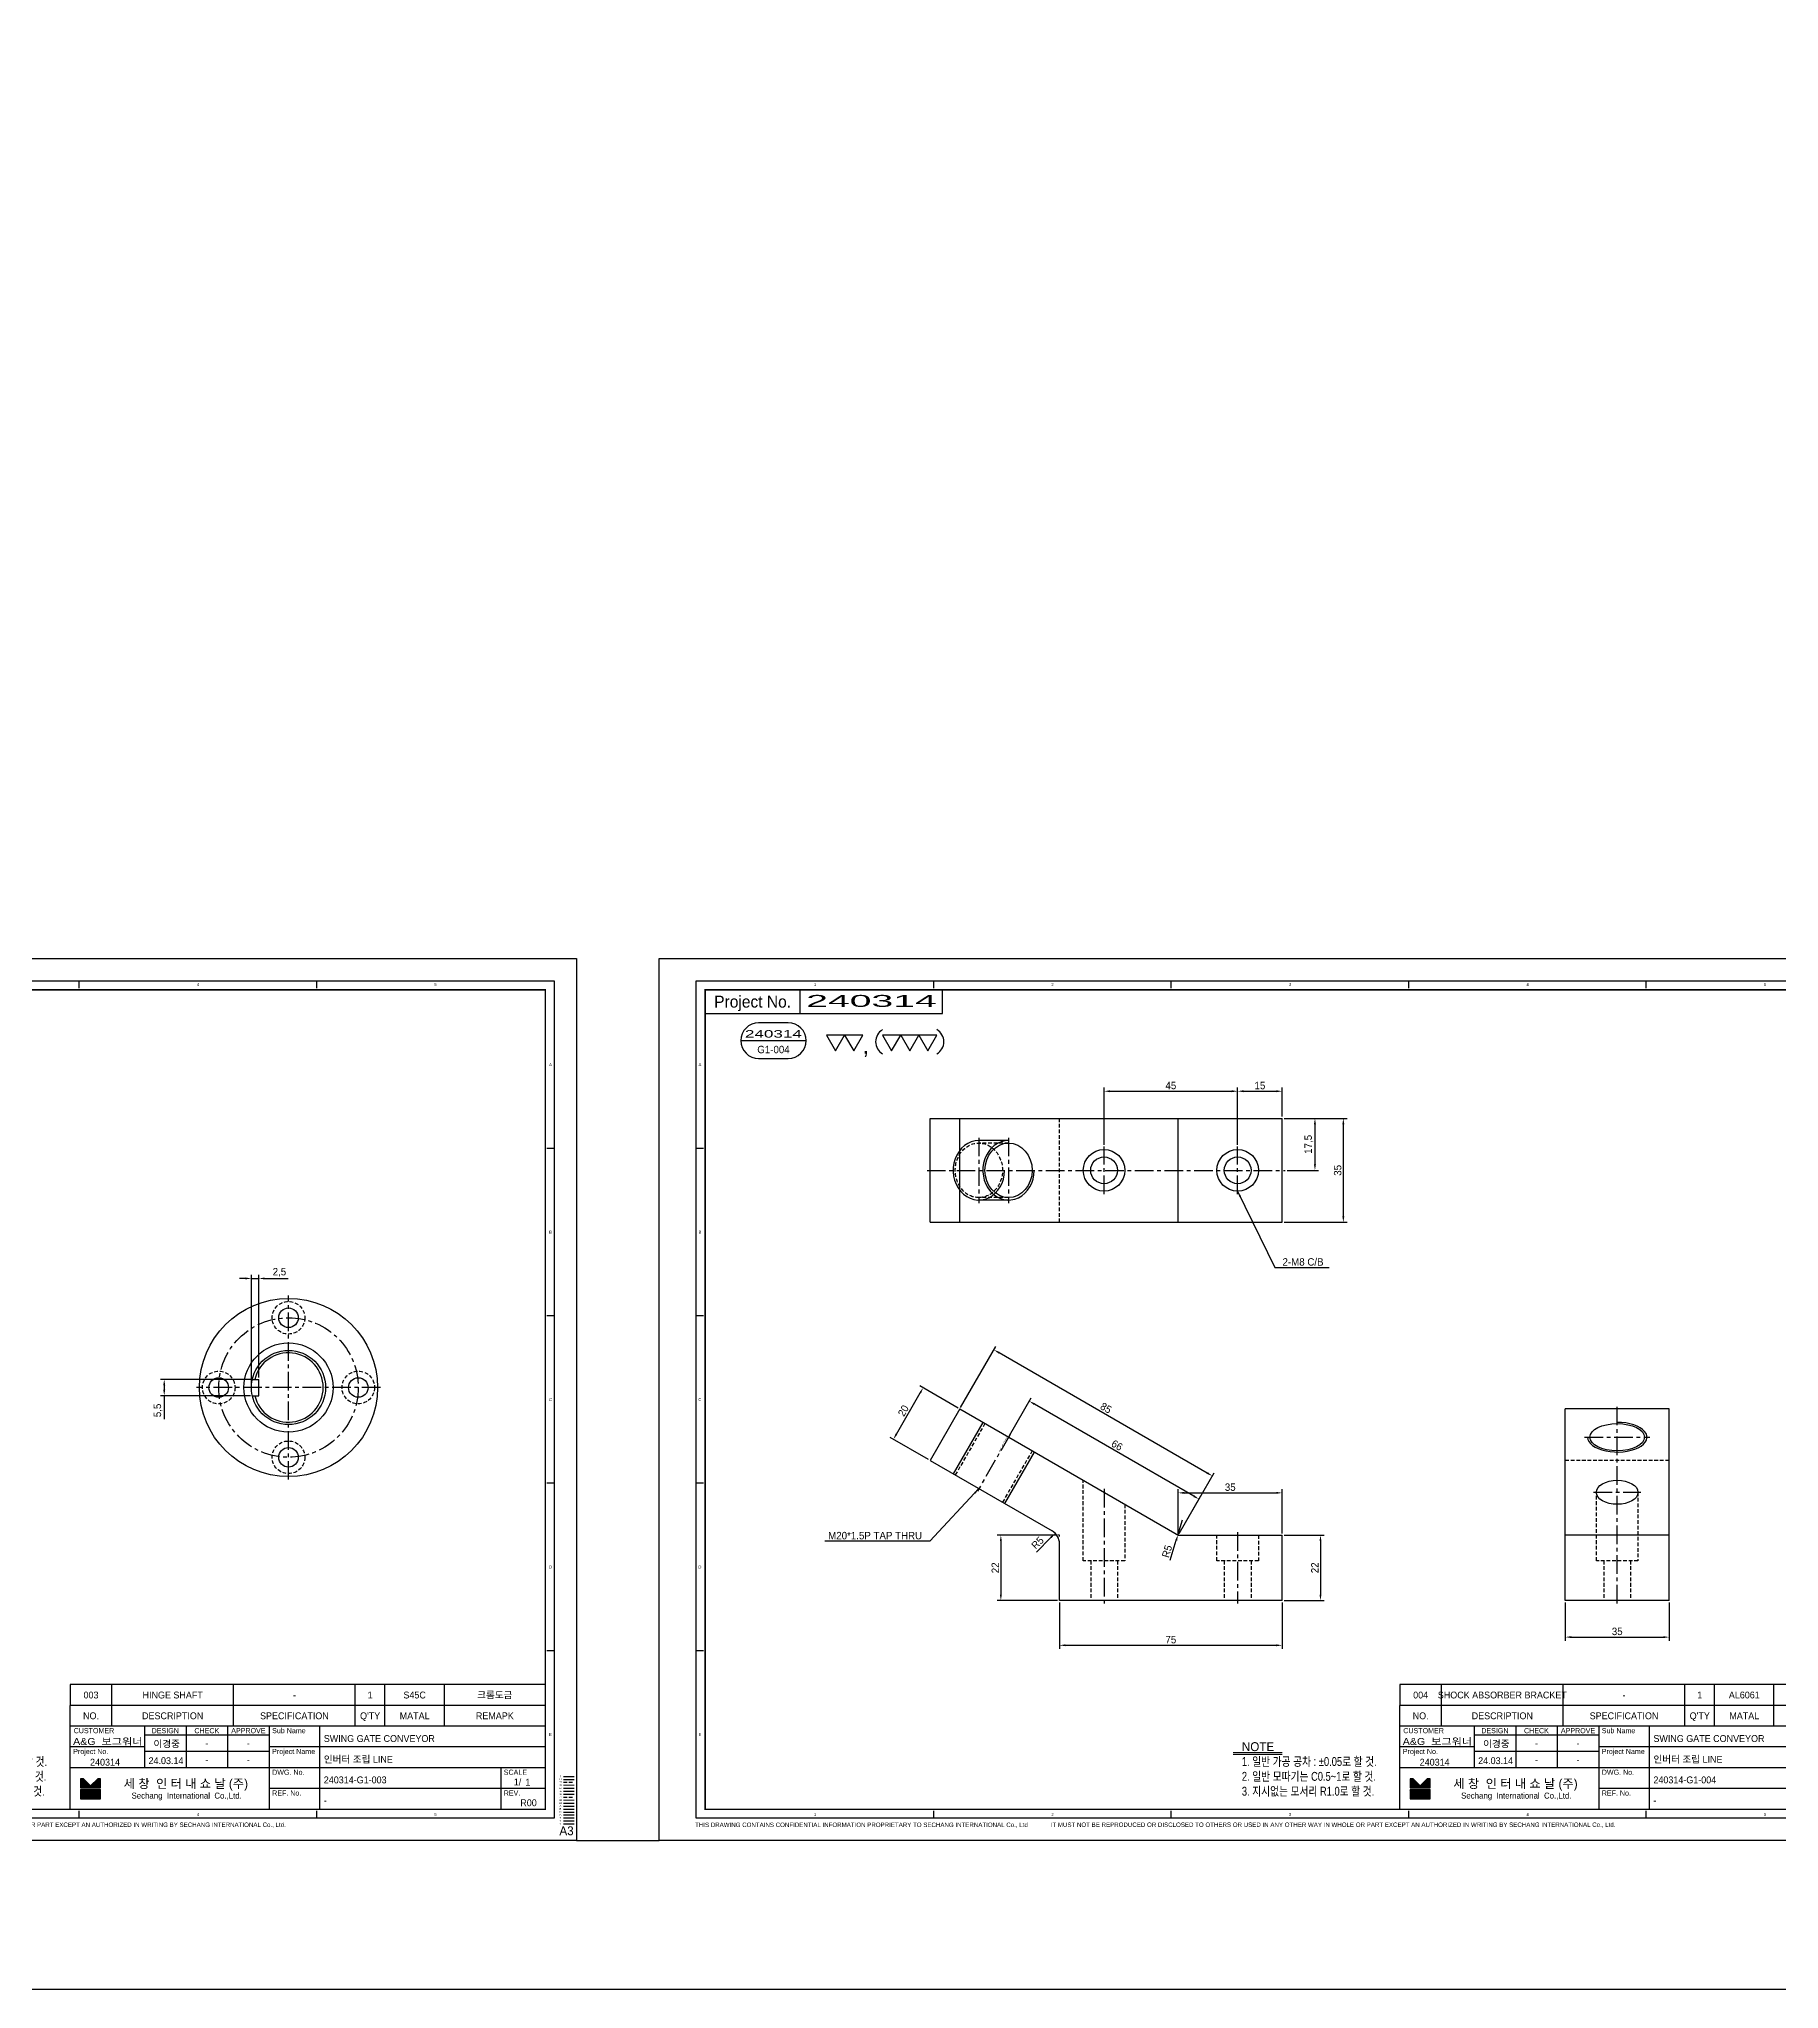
# Model space of a CAD drawing. Header units: inches. Extents: x 0 to 77285, y -118 to 40065.
# Drawn here: x 72511 to 73097, y 14172 to 14829 of the extents above; entities that cross this region are included whole.
import ezdxf
from ezdxf.enums import TextEntityAlignment as Align

# ---------------------------------------------------------------- set-up
doc = ezdxf.new("R2010")
doc.units = ezdxf.units.IN
doc.header["$LTSCALE"] = 5
doc.header["$MEASUREMENT"] = 0
for name, pattern in [('CENTER', [2, 1.25, -0.25, 0.25, -0.25]), ('HIDDEN', [0.375, 0.25, -0.125]), ('PHANTOM', [2.5, 1.25, -0.25, 0.25, -0.25, 0.25, -0.25])]:
    doc.linetypes.add(name, pattern=pattern)
for name, color, linetype in [('11', 1, 'CENTER'), ('22', 2, 'HIDDEN'), ('44', 4, 'Continuous'), ('55', 5, 'Continuous'), ('66', 6, 'PHANTOM'), ('77', 40, 'HIDDEN'), ('99', 181, 'Continuous'), ('A', 8, 'Continuous'), ('B', 123, 'Continuous'), ('BOM-T', 4, 'Continuous'), ('D', 3, 'Continuous'), ('G', 231, 'Continuous'), ('T', 3, 'Continuous'), ('VV', 1, 'Continuous'), ('Y', 60, 'Continuous')]:
    doc.layers.add(name, color=color, linetype=linetype)
doc.layers.add('33', color=3, linetype='PHANTOM', lineweight=9)
doc.layers.add('88', color=35, linetype='Continuous', lineweight=5)
doc.styles.add('SCI', font='')
doc.styles.get("Standard").update_dxf_attribs({"font": 'arial.ttf'})
doc.styles.get('SCI').set_extended_font_data('Gulim')
doc.dimstyles.new('SCH', dxfattribs={"dimtxt": 2.5, "dimasz": 2, "dimexe": 1.25, "dimexo": 0.625, "dimtad": 1, "dimdec": 8, "dimtxsty": 'SCI', "dimcen": 2.5, "dimclrd": 4, "dimclre": 4, "dimclrt": 7, "dimadec": 8, "dimazin": 2, "dimtfac": 1, "dimtdec": 8, "dimtmove": 0, "dimatfit": 3, "dimfxl": 1, "dimarcsym": 0})

# ---------------------------------------------------------------- blocks, each defined once
blk = doc.blocks.new('A$Cf56a9b8c')
for p, q in [((-15, 17.5), (-15, -17.5)), ((103.61, 17.5), (-15, 17.5)), ((20, 17.5), (20, -17.5)), ((93.61, 17.5), (93.61, -17.5)), ((103.61, 17.5), (103.61, -17.5)), ((103.61, -17.5), (-15, -17.5))]:
    blk.add_line(p, q)
for centre, radius in [((0, 0), 7), ((45, 0), 7), ((0, 0), 4.5), ((45, 0), 4.5)]:
    blk.add_circle(centre, radius)
blk.add_ellipse((77.16, 0), major_axis=(0, 9.19), ratio=0.866025)
at = {"layer": '11'}
for p, q in [((0, 8), (0, -8)), ((45, 8), (45, -8)), ((77.16, -11), (77.16, 11)), ((87.16, -11), (87.16, 11)), ((104.61, 0), (-16, 0))]:
    blk.add_line(p, q, dxfattribs=at)
at = {"layer": '22'}
for p, q in [((60, 17.5), (60, -17.5)), ((77.16, 9.19), (87.16, 9.19)), ((77.16, -9.19), (87.16, -9.19))]:
    blk.add_line(p, q, dxfattribs=at)
blk.add_ellipse((87.16, 0), major_axis=(0, 9.19), ratio=0.866025, dxfattribs=at)
at = {"layer": 'T'}
for p, q in [((77.16, 10), (87.16, 10)), ((77.16, -10), (87.16, -10))]:
    blk.add_line(p, q, dxfattribs=at)
for centre in [(77.16, 0), (87.16, 0)]:
    blk.add_ellipse(centre, major_axis=(0, -10), ratio=0.866025, start_param=0, end_param=4.712389, dxfattribs=at)
blk = doc.blocks.new('A$C85d57972')
for p, q in [((-64.5, 17.5), (-64.5, -17.5)), ((0, 17.5), (-64.5, 17.5)), ((-22, 17.5), (-22, -17.5)), ((0, 17.5), (0, -17.5)), ((0, -17.5), (-64.5, -17.5))]:
    blk.add_line(p, q)
for centre, major_axis, ratio in [((-54.99, 0), (0, -9.2), 0.498046), ((-36.43, 0), (0, 7), 0.57735)]:
    blk.add_ellipse(centre, major_axis=major_axis, ratio=ratio)
at = {"layer": '11'}
for p, q in [((-55, -11), (-55, 11)), ((-36.43, -8), (-36.43, 8)), ((1, 0), (-65.5, 0))]:
    blk.add_line(p, q, dxfattribs=at)
at = {"layer": '22'}
for p, q in [((-36.43, 7), (-13.4, 7)), ((-13.4, 7), (-13.4, -7)), ((-13.4, 4.5), (0, 4.5)), ((-13.4, -4.5), (0, -4.5)), ((-13.4, -7), (-36.43, -7))]:
    blk.add_line(p, q, dxfattribs=at)
at = {"layer": '77'}
blk.add_line((-47.18, 17.5), (-47.18, -17.5), dxfattribs=at)
at = {"layer": 'T'}
blk.add_ellipse((-55, 0), major_axis=(0, -10), ratio=0.5, start_param=0, end_param=4.712389, dxfattribs=at)
blk = doc.blocks.new('A$C63e90a47')
for p, q in [((0, -2), (-22, -2)), ((-22, -35.66), (-22, -2)), ((0, -2), (0, -77)), ((-64.5, -110.61), (-22.67, -38.16)), ((0, -77), (-19.11, -77)), ((-47.18, -120.61), (-23.44, -79.5)), ((-64.5, -110.61), (-47.18, -120.61))]:
    blk.add_line(p, q)
for centre, start, end in [((-27, -35.66), 330, 0), ((-19.11, -82), 90, 150)]:
    blk.add_arc(centre, 5, start, end)
at = {"layer": '11'}
for p, q in [((-23, -17), (1, -17)), ((-22.25, -37.43), (-22, -37)), ((-22, -37), (-22, -36.5)), ((-37.59, -62), (1, -62)), ((-22.25, -77.43), (-22, -77)), ((-21.5, -77), (-22, -77)), ((-55.87, -93.66), (-36.81, -104.66))]:
    blk.add_line(p, q, dxfattribs=at)
at = {"layer": '22'}
for p, q in [((-22, -10), (-13.4, -10)), ((-13.4, -10), (-13.4, -24)), ((-13.4, -12.5), (0, -12.5)), ((-13.4, -24), (-22, -24)), ((-13.4, -21.5), (0, -21.5)), ((-32.39, -55), (-13.4, -55)), ((-13.4, -55), (-13.4, -69)), ((-13.4, -57.5), (0, -57.5)), ((-13.4, -69), (-40.48, -69)), ((-13.4, -66.5), (0, -66.5)), ((-50.41, -86.2), (-33.09, -96.2)), ((-59.59, -102.11), (-42.27, -112.11))]:
    blk.add_line(p, q, dxfattribs=at)
at = {"layer": 'T'}
for p, q in [((-50, -85.5), (-32.68, -95.5)), ((-60, -102.82), (-42.68, -112.82))]:
    blk.add_line(p, q, dxfattribs=at)
at = {"layer": 'BOM-T', "color": 4}
blk.add_text('M20X1.5P TAP', height=0.6, rotation=330, dxfattribs=at).set_placement((-55.15, -94.42), align=Align.MIDDLE_LEFT)
blk = doc.blocks.new('A$Cb3988771')
for p, q in [((-2.75, 12.19), (-2.75, 10)), ((-2.75, 10), (2.75, 10)), ((2.75, 12.19), (2.75, 10))]:
    blk.add_line(p, q)
for centre, radius in [((0, 0), 30), ((0, 23.5), 3.3), ((0, 0), 15), ((0, 0), 12.5), ((-23.5, 0), 3.3), ((23.5, 0), 3.3), ((0, -23.5), 3.3)]:
    blk.add_circle(centre, radius)
at = {"layer": '11'}
for p, q in [((0, -31), (0, 31)), ((-31, 0), (31, 0))]:
    blk.add_line(p, q, dxfattribs=at)
blk.add_circle((0, 0), 23.5, dxfattribs=at)
at = {"layer": '22'}
for centre in [(0, 23.5), (-23.5, 0), (23.5, 0), (0, -23.5)]:
    blk.add_circle(centre, 5.5, dxfattribs=at)
at = {"layer": 'T'}
blk.add_arc((0, 0), 11.69, 103.60825, 76.39175, dxfattribs=at)
blk = doc.blocks.new('J2')
for p, q in [((0, 2.25), (-2.6, 2.25)), ((-2.6, 2.25), (-1.3, 0)), ((-1.3, 0), (0, 2.25)), ((2.6, 2.25), (0, 2.25)), ((0, 2.25), (1.3, 0)), ((1.3, 0), (2.6, 2.25))]:
    blk.add_line(p, q)
blk = doc.blocks.new('J3')
for p, q in [((-3.9, 2.25), (-2.6, 0)), ((-1.3, 2.25), (-3.9, 2.25)), ((-2.6, 0), (-1.3, 2.25)), ((-1.3, 2.25), (0, 0)), ((1.3, 2.25), (-1.3, 2.25)), ((0, 0), (1.3, 2.25)), ((1.3, 2.25), (2.6, 0)), ((3.9, 2.25), (1.3, 2.25)), ((2.6, 0), (3.9, 2.25))]:
    blk.add_line(p, q)
blk = doc.blocks.new('A$C645fd8c3')
at = {"linetype": 'Continuous'}
h = blk.add_hatch(dxfattribs=at)
h.set_pattern_fill('ANSI31', color=5, scale=0.563055, style=0)
h.set_pattern_definition([(45, (-482.600826, -378.99261), (-0.04976753, 0.04976753), [])])
h.paths.add_polyline_path([(259.73, -279.27), (259.73, -276.17), (258.74, -276.17), (256.35, -278.56), (253.96, -276.17), (252.97, -276.17), (252.97, -279.27)])
h.paths.add_polyline_path([(252.97, -279.83), (252.97, -282.93), (259.73, -282.93), (259.73, -279.83)])
at = {"color": 2}
for p, q in [((12.5, -289.5), (12.5, -7.5)), ((12.5, -7.5), (412.5, -7.5)), ((92.5, -10), (92.5, -7.5)), ((172.5, -10), (172.5, -7.5)), ((252.5, -10), (252.5, -7.5)), ((332.5, -10), (332.5, -7.5)), ((412.5, -7.5), (412.5, -289.5)), ((15, -63.9), (12.5, -63.9)), ((412.5, -63.9), (410, -63.9)), ((15, -120.3), (12.5, -120.3)), ((412.5, -120.3), (410, -120.3)), ((15, -176.7), (12.5, -176.7)), ((412.5, -176.7), (410, -176.7)), ((15, -233.1), (12.5, -233.1)), ((412.5, -233.1), (410, -233.1)), ((92.5, -289.5), (92.5, -287)), ((172.5, -289.5), (172.5, -287)), ((252.5, -289.5), (252.5, -287)), ((332.5, -289.5), (332.5, -287)), ((412.5, -289.5), (12.5, -289.5))]:
    blk.add_line(p, q, dxfattribs=at)
at = {"color": 40}
for p, q in [((47.5, -18.5), (47.5, -10.5)), ((95.5, -18.5), (95.5, -10.5))]:
    blk.add_line(p, q, dxfattribs=at)
at = {"color": 7, "linetype": 'Continuous'}
blk.add_line((27.52, -27.62), (49.52, -27.62), dxfattribs=at)
for p, q in [((409.5, -244.5), (249.5, -244.5)), ((249.5, -244.5), (249.5, -251.5)), ((249.5, -286.5), (249.5, -251.5)), ((409.5, -251.5), (249.5, -251.5)), ((409.5, -258.5), (249.5, -258.5)), ((316.5, -261.5), (274.5, -261.5)), ((316.5, -258.5), (316.5, -286.5)), ((316.5, -267), (274.5, -267)), ((415.59, -275.4), (419.2, -275.4))]:
    blk.add_line(p, q)
at = {"color": 3}
for p, q in [((263.5, -251.5), (263.5, -244.5)), ((304.5, -251.5), (304.5, -244.5)), ((345.5, -251.5), (345.5, -244.5)), ((355.5, -251.5), (355.5, -244.5)), ((375.5, -251.5), (375.5, -244.5)), ((263.5, -258.5), (263.5, -251.5)), ((304.5, -258.5), (304.5, -251.5)), ((345.5, -258.5), (345.5, -251.5)), ((355.5, -258.5), (355.5, -251.5)), ((375.5, -258.5), (375.5, -251.5)), ((274.5, -258.5), (274.5, -272.5)), ((288.5, -258.5), (288.5, -272.5)), ((302.5, -258.5), (302.5, -272.5)), ((333.5, -258.5), (333.5, -286.5)), ((274.5, -265.5), (249.5, -265.5)), ((409.58, -265.5), (316.5, -265.5)), ((409.5, -272.5), (249.5, -272.5)), ((409.58, -279.5), (316.5, -279.5))]:
    blk.add_line(p, q, dxfattribs=at)
at = {"color": 5, "linetype": 'Continuous'}
for p, q in [((252.97, -276.17), (252.97, -279.27)), ((253.96, -276.17), (252.97, -276.17)), ((259.73, -279.27), (252.97, -279.27)), ((252.97, -279.83), (252.97, -282.93)), ((259.73, -279.83), (252.97, -279.83)), ((253.96, -276.17), (256.35, -278.56)), ((258.74, -276.17), (256.35, -278.56)), ((259.73, -276.17), (258.74, -276.17)), ((259.73, -279.27), (259.73, -276.17)), ((259.73, -282.93), (259.73, -279.83)), ((252.97, -282.93), (259.73, -282.93))]:
    blk.add_line(p, q, dxfattribs=at)
at = {"color": 40, "const_width": 0.5}
blk.add_lwpolyline([(15.5, -286.5), (15.5, -10.5), (409.5, -10.5), (409.5, -286.5)], close=True, dxfattribs=at)
at = {"color": 40}
blk.add_lwpolyline([(15.5, -18.5), (95.5, -18.5)], dxfattribs=at)
blk.add_lwpolyline([(33.52, -21.62, 1), (33.52, -33.62), (43.52, -33.62, 1), (43.52, -21.62)], format="xyb", close=True)
at = {"const_width": 0.257}
blk.add_lwpolyline([(193.31, -268.04), (209.91, -268.04)], dxfattribs=at)
at = {"color": 3}
blk.add_lwpolyline([(193.31, -267.35), (209.91, -267.35)], dxfattribs=at)
for centre, start, end in [((77.61, -27.99), 120, 240), ((91.22, -27.99), 300, 60)]:
    blk.add_arc(centre, 4.69, start, end)
at = {"layer": '11'}
blk.add_line((415.59, -276.4), (419.2, -276.4), dxfattribs=at)
at = {"layer": '22'}
blk.add_line((415.59, -277.4), (419.2, -277.4), dxfattribs=at)
at = {"layer": '33'}
blk.add_line((415.59, -278.4), (419.2, -278.4), dxfattribs=at)
at = {"layer": '44'}
blk.add_line((415.59, -279.4), (419.2, -279.4), dxfattribs=at)
at = {"layer": '55'}
blk.add_line((415.59, -280.4), (419.2, -280.4), dxfattribs=at)
at = {"layer": '66'}
blk.add_line((415.59, -281.4), (419.2, -281.4), dxfattribs=at)
at = {"layer": '77'}
blk.add_line((415.59, -282.4), (419.2, -282.4), dxfattribs=at)
at = {"layer": '88'}
blk.add_line((415.59, -283.4), (419.2, -283.4), dxfattribs=at)
at = {"layer": '99'}
blk.add_line((415.59, -284.4), (419.2, -284.4), dxfattribs=at)
at = {"layer": 'A'}
blk.add_line((415.59, -285.4), (419.2, -285.4), dxfattribs=at)
at = {"layer": 'B'}
blk.add_line((415.59, -286.4), (419.2, -286.4), dxfattribs=at)
at = {"layer": 'D'}
blk.add_line((415.59, -287.4), (419.2, -287.4), dxfattribs=at)
at = {"layer": 'Defpoints', "color": 1}
blk.add_lwpolyline([(0, -297), (0, 0), (420, 0), (420, -297)], close=True, dxfattribs=at)
at = {"layer": 'G'}
blk.add_line((415.59, -288.4), (419.2, -288.4), dxfattribs=at)
at = {"layer": 'T'}
for p, q in [((394.5, -272.5), (394.5, -286.5)), ((415.59, -289.4), (419.2, -289.4))]:
    blk.add_line(p, q, dxfattribs=at)
at = {"layer": 'VV'}
blk.add_line((415.59, -291.4), (419.2, -291.4), dxfattribs=at)
at = {"layer": 'Y'}
blk.add_line((415.59, -290.4), (419.2, -290.4), dxfattribs=at)
at = {"xscale": 2.34375, "yscale": 2.34375, "zscale": 2.34375}
for name, p in [('J2', (62.5, -31.03)), ('J3', (84.42, -31.03))]:
    blk.add_blockref(name, p, dxfattribs=at)
at = {"style": 'SCI'}
for s, height, p in [('Project No.', 4, (31.5, -14.5)), (',', 5.86, (69.61, -29.14)), ('NO.', 2.308, (256.5, -255)), ('DESCRIPTION', 2.3077, (284, -255)), ('SPECIFICATION', 2.3077, (325, -255)), ("Q'TY", 2.308, (350.5, -255)), ('MATAL', 2.308, (365.5, -255)), ('REMAPK', 2.308, (392.5, -255)), ('DESIGN', 1.731, (281.5, -260)), ('CHECK', 1.731, (295.5, -260)), ('APPROVE', 1.731, (309.5, -260)), ('이경중', 2.308, (282, -264.44)), ('-', 2.31, (295.5, -264.25)), ('-', 2.31, (309.5, -264.25)), ('0', 0.6, (414.6, -275.37)), ('세 창  인 터 내 쇼 날 (주)', 3.0296, (288.44, -277.82)), ('Sechang  International  Co.,Ltd.', 2.0198, (288.72, -281.87))]:
    blk.add_text(s, height=height, dxfattribs=at).set_placement(p, align=Align.MIDDLE_CENTER)
at = {"color": 2, "style": 'SCI'}
for s, p in [('1', (52.5, -8.75)), ('2', (132.5, -8.75)), ('3', (212.5, -8.75)), ('4', (292.5, -8.75)), ('5', (372.5, -8.75)), ('A', (13.75, -35.7)), ('A', (411.25, -35.7)), ('B', (13.75, -92.1)), ('B', (411.25, -92.1)), ('C', (13.75, -148.5)), ('C', (411.25, -148.5)), ('D', (13.75, -204.9)), ('D', (411.25, -204.9)), ('E', (13.75, -261.3)), ('E', (411.25, -261.3)), ('E', (411.25, -261.3)), ('1', (52.5, -288.25)), ('2', (132.5, -288.25)), ('3', (212.5, -288.25)), ('4', (292.5, -288.25)), ('5', (372.5, -288.25))]:
    blk.add_text(s, height=1, dxfattribs=at).set_placement(p, align=Align.MIDDLE_CENTER)
at = {"style": 'SCI'}
for s, height, p in [('CUSTOMER', 1.731, (250.65, -260)), ('Sub Name', 1.731, (317.5, -260)), ('Project No.', 1.7308, (250.5, -267)), ('Project Name', 1.7308, (317.5, -267)), ('DWG. No.', 1.731, (317.5, -274)), ('SCALE', 1.731, (395.5, -274)), ('REF. No.', 1.731, (317.5, -281)), ('REV.', 1.731, (395.5, -281))]:
    blk.add_text(s, height=height, dxfattribs=at).set_placement(p, align=Align.MIDDLE_LEFT)
at = {"color": 40, "style": 'SCI'}
for s, height, p in [('-', 2.31, (295.5, -269.75)), ('-', 2.31, (309.5, -269.75)), ('1/', 2.308, (400.15, -277.29))]:
    blk.add_text(s, height=height, dxfattribs=at).set_placement(p, align=Align.MIDDLE_CENTER)
at = {"color": 3, "linetype": 'Continuous', "style": 'SCI'}
for s, p in [('THIS DRAWING CONTAINS CONFIDENTIAL INFORMATION PROPRIETARY TO SECHANG INTERNATIONAL Co., Ltd  ', (12.11, -292.46)), ('IT MUST NOT BE REPRODUCED OR DISCLOSED TO OTHERS OR USED IN ANY OTHER WAY IN WHOLE OR PART EXCEPT AN AUTHORIZED IN WRITING BY SECHANG INTERNATIONAL Co., Ltd.', (131.88, -292.43))]:
    blk.add_text(s, height=1.5, dxfattribs=at).set_placement(p)
at = {"color": 2, "style": 'SCI'}
blk.add_text('A3', height=3, dxfattribs=at).set_placement((419.05, -296.11), align=Align.BOTTOM_RIGHT)
at = {"color": 40, "insert": (196.28, -263.89), "char_height": 3, "attachment_point": 1, "style": 'SCI'}
blk.add_mtext_dynamic_manual_height_columns('NOTE{\\W0.8;\\P1. 일반 가공 공차 : %%P0.05로 할 것.\\P2. 일반 모따기는 C0.5~1로 할 것.\\P3. 지시없는 모서리 R1.0로 할 것.}', width=205.982, gutter_width=1.29, heights=[0], dxfattribs=at)
at = {"layer": '11', "style": 'SCI'}
blk.add_text('11', height=0.6, dxfattribs=at).set_placement((414.6, -276.37), align=Align.MIDDLE_CENTER)
at = {"layer": '22', "style": 'SCI'}
blk.add_text('22', height=0.6, dxfattribs=at).set_placement((414.6, -277.37), align=Align.MIDDLE_CENTER)
at = {"layer": '33', "style": 'SCI'}
blk.add_text('33', height=0.6, dxfattribs=at).set_placement((414.6, -278.37), align=Align.MIDDLE_CENTER)
at = {"layer": '44', "style": 'SCI'}
blk.add_text('44', height=0.6, dxfattribs=at).set_placement((414.6, -279.37), align=Align.MIDDLE_CENTER)
at = {"layer": '55', "style": 'SCI'}
blk.add_text('55', height=0.6, dxfattribs=at).set_placement((414.6, -280.37), align=Align.MIDDLE_CENTER)
at = {"layer": '66', "style": 'SCI'}
blk.add_text('66', height=0.6, dxfattribs=at).set_placement((414.6, -281.37), align=Align.MIDDLE_CENTER)
at = {"layer": '77', "style": 'SCI'}
blk.add_text('77', height=0.6, dxfattribs=at).set_placement((414.6, -282.37), align=Align.MIDDLE_CENTER)
at = {"layer": '88', "style": 'SCI'}
blk.add_text('88', height=0.6, dxfattribs=at).set_placement((414.6, -283.37), align=Align.MIDDLE_CENTER)
at = {"layer": '99', "style": 'SCI'}
blk.add_text('99', height=0.6, dxfattribs=at).set_placement((414.6, -284.37), align=Align.MIDDLE_CENTER)
at = {"layer": 'A', "style": 'SCI'}
blk.add_text('A', height=0.6, dxfattribs=at).set_placement((414.6, -285.37), align=Align.MIDDLE_CENTER)
at = {"layer": 'B', "style": 'SCI'}
blk.add_text('B', height=0.6, dxfattribs=at).set_placement((414.6, -286.37), align=Align.MIDDLE_CENTER)
at = {"layer": 'D', "style": 'SCI'}
blk.add_text('D', height=0.6, dxfattribs=at).set_placement((414.6, -287.37), align=Align.MIDDLE_CENTER)
at = {"layer": 'G', "style": 'SCI'}
blk.add_text('G', height=0.6, dxfattribs=at).set_placement((414.6, -288.37), align=Align.MIDDLE_CENTER)
at = {"layer": 'T', "style": 'SCI'}
blk.add_text('T', height=0.6, dxfattribs=at).set_placement((414.6, -289.37), align=Align.MIDDLE_CENTER)
at = {"layer": 'VV', "style": 'SCI'}
blk.add_text('V', height=0.6, dxfattribs=at).set_placement((414.6, -291.37), align=Align.MIDDLE_CENTER)
at = {"layer": 'Y', "style": 'SCI'}
blk.add_text('Y', height=0.6, dxfattribs=at).set_placement((414.6, -290.37), align=Align.MIDDLE_CENTER)
blk = doc.blocks.new('*D1476')
at = {"color": 4, "lineweight": -2, "transparency": 16777216}
for p, q in [((72582.1, 14377.66), (72551.8, 14377.66)), ((72553.05, 14375.66), (72553.05, 14374.16)), ((72582.1, 14372.16), (72551.8, 14372.16)), ((72553.05, 14372.16), (72553.05, 14364.26))]:
    blk.add_line(p, q, dxfattribs=at)
at = {"color": 4, "transparency": 16777216}
for points in [[(72552.72, 14375.66), (72553.39, 14375.66), (72553.05, 14377.66)], [(72552.72, 14374.16), (72553.39, 14374.16), (72553.05, 14372.16)]]:
    blk.add_solid(points, dxfattribs=at)
at = {"layer": 'Defpoints', "color": 0, "transparency": 16777216}
for p in [(72582.72, 14377.66), (72553.05, 14372.16), (72582.72, 14372.16)]:
    blk.add_point(p, dxfattribs=at)
at = {"color": 7, "transparency": 16777216, "insert": (72550.99, 14367.21), "char_height": 2.5, "attachment_point": 5, "rotation": 90, "style": 'SCI'}
blk.add_mtext('5,5', dxfattribs=at)
blk = doc.blocks.new('*D1477')
at = {"color": 4, "lineweight": -2, "transparency": 16777216}
for p, q in [((72580.42, 14411.64), (72578.42, 14411.64)), ((72582.42, 14375.54), (72582.42, 14412.89)), ((72582.42, 14411.64), (72584.92, 14411.64)), ((72584.92, 14378.29), (72584.92, 14412.89)), ((72586.92, 14411.64), (72594.81, 14411.64))]:
    blk.add_line(p, q, dxfattribs=at)
at = {"color": 4, "transparency": 16777216}
for points in [[(72580.42, 14411.97), (72580.42, 14411.31), (72582.42, 14411.64)], [(72586.92, 14411.97), (72586.92, 14411.31), (72584.92, 14411.64)]]:
    blk.add_solid(points, dxfattribs=at)
at = {"layer": 'Defpoints', "color": 0, "transparency": 16777216}
for p in [(72584.92, 14411.64), (72582.42, 14374.91), (72584.92, 14377.66)]:
    blk.add_point(p, dxfattribs=at)
at = {"color": 7, "transparency": 16777216, "insert": (72591.86, 14413.7), "char_height": 2.5, "attachment_point": 5, "style": 'SCI'}
blk.add_mtext('2,5', dxfattribs=at)
blk = doc.blocks.new('*D1478')
at = {"color": 4, "lineweight": -2, "transparency": 16777216}
for p, q in [((72869.6, 14456.67), (72869.6, 14475.94)), ((72871.6, 14474.69), (72912.6, 14474.69)), ((72914.6, 14456.67), (72914.6, 14475.94))]:
    blk.add_line(p, q, dxfattribs=at)
at = {"color": 4, "transparency": 16777216}
for points in [[(72871.6, 14475.02), (72871.6, 14474.36), (72869.6, 14474.69)], [(72912.6, 14475.02), (72912.6, 14474.36), (72914.6, 14474.69)]]:
    blk.add_solid(points, dxfattribs=at)
at = {"layer": 'Defpoints', "color": 0, "transparency": 16777216}
for p in [(72914.6, 14474.69), (72869.6, 14456.05), (72914.6, 14456.05)]:
    blk.add_point(p, dxfattribs=at)
at = {"color": 7, "transparency": 16777216, "insert": (72892.1, 14476.6), "char_height": 2.5, "attachment_point": 5, "style": 'SCI'}
blk.add_mtext('45', dxfattribs=at)
blk = doc.blocks.new('*D1479')
at = {"color": 4, "lineweight": -2, "transparency": 16777216}
for p, q in [((72914.6, 14456.67), (72914.6, 14475.94)), ((72916.6, 14474.69), (72927.6, 14474.69)), ((72929.6, 14466.17), (72929.6, 14475.94))]:
    blk.add_line(p, q, dxfattribs=at)
at = {"color": 4, "transparency": 16777216}
for points in [[(72916.6, 14475.02), (72916.6, 14474.36), (72914.6, 14474.69)], [(72927.6, 14475.02), (72927.6, 14474.36), (72929.6, 14474.69)]]:
    blk.add_solid(points, dxfattribs=at)
at = {"layer": 'Defpoints', "color": 0, "transparency": 16777216}
for p in [(72929.6, 14474.69), (72929.6, 14465.55), (72914.6, 14456.05)]:
    blk.add_point(p, dxfattribs=at)
at = {"color": 7, "transparency": 16777216, "insert": (72922.1, 14476.6), "char_height": 2.5, "attachment_point": 5, "style": 'SCI'}
blk.add_mtext('15', dxfattribs=at)
blk = doc.blocks.new('*D1480')
at = {"color": 4, "lineweight": -2, "transparency": 16777216}
for p, q in [((72930.22, 14465.55), (72941.88, 14465.55)), ((72940.63, 14463.55), (72940.63, 14450.05)), ((72931.22, 14448.05), (72941.88, 14448.05))]:
    blk.add_line(p, q, dxfattribs=at)
at = {"color": 4, "transparency": 16777216}
for points in [[(72940.3, 14463.55), (72940.96, 14463.55), (72940.63, 14465.55)], [(72940.3, 14450.05), (72940.96, 14450.05), (72940.63, 14448.05)]]:
    blk.add_solid(points, dxfattribs=at)
at = {"layer": 'Defpoints', "color": 0, "transparency": 16777216}
for p in [(72929.6, 14465.55), (72930.6, 14448.05), (72940.63, 14448.05)]:
    blk.add_point(p, dxfattribs=at)
at = {"color": 7, "transparency": 16777216, "insert": (72938.57, 14456.8), "char_height": 2.5, "attachment_point": 5, "rotation": 90, "style": 'SCI'}
blk.add_mtext('17,5', dxfattribs=at)
blk = doc.blocks.new('*D1481')
at = {"color": 4, "lineweight": -2, "transparency": 16777216}
for p, q in [((72930.22, 14465.55), (72951.44, 14465.55)), ((72950.19, 14463.55), (72950.19, 14432.55)), ((72930.22, 14430.55), (72951.44, 14430.55))]:
    blk.add_line(p, q, dxfattribs=at)
at = {"color": 4, "transparency": 16777216}
for points in [[(72949.86, 14463.55), (72950.53, 14463.55), (72950.19, 14465.55)], [(72949.86, 14432.55), (72950.53, 14432.55), (72950.19, 14430.55)]]:
    blk.add_solid(points, dxfattribs=at)
at = {"layer": 'Defpoints', "color": 0, "transparency": 16777216}
for p in [(72929.6, 14465.55), (72929.6, 14430.55), (72950.19, 14430.55)]:
    blk.add_point(p, dxfattribs=at)
at = {"color": 7, "transparency": 16777216, "insert": (72948.29, 14448.05), "char_height": 2.5, "attachment_point": 5, "rotation": 90, "style": 'SCI'}
blk.add_mtext('35', dxfattribs=at)
blk = doc.blocks.new('*D1482')
at = {"color": 4, "lineweight": -2, "transparency": 16777216}
for p, q in [((72930.22, 14325.19), (72943.74, 14325.19)), ((72942.49, 14323.19), (72942.49, 14305.19)), ((72930.22, 14303.19), (72943.74, 14303.19))]:
    blk.add_line(p, q, dxfattribs=at)
at = {"color": 4, "transparency": 16777216}
for points in [[(72942.16, 14323.19), (72942.82, 14323.19), (72942.49, 14325.19)], [(72942.16, 14305.19), (72942.82, 14305.19), (72942.49, 14303.19)]]:
    blk.add_solid(points, dxfattribs=at)
at = {"layer": 'Defpoints', "color": 0, "transparency": 16777216}
for p in [(72929.6, 14325.19), (72929.6, 14303.19), (72942.49, 14303.19)]:
    blk.add_point(p, dxfattribs=at)
at = {"color": 7, "transparency": 16777216, "insert": (72940.61, 14314.19), "char_height": 2.5, "attachment_point": 5, "rotation": 90, "style": 'SCI'}
blk.add_mtext('22', dxfattribs=at)
blk = doc.blocks.new('*D1483')
at = {"color": 4, "lineweight": -2, "transparency": 16777216}
for p, q in [((72854.6, 14302.56), (72854.6, 14286.86)), ((72929.6, 14302.56), (72929.6, 14286.86)), ((72856.6, 14288.11), (72927.6, 14288.11))]:
    blk.add_line(p, q, dxfattribs=at)
at = {"color": 4, "transparency": 16777216}
for points in [[(72856.6, 14288.44), (72856.6, 14287.78), (72854.6, 14288.11)], [(72927.6, 14288.44), (72927.6, 14287.78), (72929.6, 14288.11)]]:
    blk.add_solid(points, dxfattribs=at)
at = {"layer": 'Defpoints', "color": 0, "transparency": 16777216}
for p in [(72854.6, 14303.19), (72929.6, 14303.19), (72929.6, 14288.11)]:
    blk.add_point(p, dxfattribs=at)
at = {"color": 7, "transparency": 16777216, "insert": (72892.1, 14290.02), "char_height": 2.5, "attachment_point": 5, "style": 'SCI'}
blk.add_mtext('75', dxfattribs=at)
blk = doc.blocks.new('*D1484')
at = {"color": 4, "lineweight": -2, "transparency": 16777216}
for p, q in [((72894.6, 14325.81), (72894.6, 14340.69)), ((72896.6, 14339.44), (72927.6, 14339.44)), ((72929.6, 14325.81), (72929.6, 14340.69))]:
    blk.add_line(p, q, dxfattribs=at)
at = {"color": 4, "transparency": 16777216}
for points in [[(72896.6, 14339.78), (72896.6, 14339.11), (72894.6, 14339.44)], [(72927.6, 14339.78), (72927.6, 14339.11), (72929.6, 14339.44)]]:
    blk.add_solid(points, dxfattribs=at)
at = {"layer": 'Defpoints', "color": 0, "transparency": 16777216}
for p in [(72929.6, 14339.44), (72894.6, 14325.19), (72929.6, 14325.19)]:
    blk.add_point(p, dxfattribs=at)
at = {"color": 7, "transparency": 16777216, "insert": (72912.1, 14341.35), "char_height": 2.5, "attachment_point": 5, "style": 'SCI'}
blk.add_mtext('35', dxfattribs=at)
blk = doc.blocks.new('*D1485')
at = {"color": 4, "lineweight": -2, "transparency": 16777216}
for p, q in [((72853.97, 14325.19), (72833.59, 14325.19)), ((72834.84, 14323.19), (72834.84, 14305.19)), ((72853.97, 14303.19), (72833.59, 14303.19))]:
    blk.add_line(p, q, dxfattribs=at)
at = {"color": 4, "transparency": 16777216}
for points in [[(72834.5, 14323.19), (72835.17, 14323.19), (72834.84, 14325.19)], [(72834.5, 14305.19), (72835.17, 14305.19), (72834.84, 14303.19)]]:
    blk.add_solid(points, dxfattribs=at)
at = {"layer": 'Defpoints', "color": 0, "transparency": 16777216}
for p in [(72854.6, 14325.19), (72834.84, 14303.19), (72854.6, 14303.19)]:
    blk.add_point(p, dxfattribs=at)
at = {"color": 7, "transparency": 16777216, "insert": (72832.96, 14314.19), "char_height": 2.5, "attachment_point": 5, "rotation": 90, "style": 'SCI'}
blk.add_mtext('22', dxfattribs=at)
blk = doc.blocks.new('*D1486')
at = {"color": 4, "lineweight": -2, "transparency": 16777216}
for p, q in [((72837.75, 14358.73), (72845.06, 14371.4)), ((72899.86, 14338.31), (72846.17, 14369.31)), ((72894.91, 14325.73), (72902.22, 14338.4))]:
    blk.add_line(p, q, dxfattribs=at)
at = {"color": 4, "transparency": 16777216}
for points in [[(72846.34, 14369.6), (72846, 14369.02), (72844.44, 14370.31)], [(72900.03, 14338.6), (72899.7, 14338.02), (72901.6, 14337.31)]]:
    blk.add_solid(points, dxfattribs=at)
at = {"layer": 'Defpoints', "color": 0, "transparency": 16777216}
for p in [(72844.44, 14370.31), (72837.44, 14358.19), (72894.6, 14325.19)]:
    blk.add_point(p, dxfattribs=at)
at = {"color": 7, "transparency": 16777216, "insert": (72873.97, 14355.46), "char_height": 2.5, "attachment_point": 5, "rotation": 330, "style": 'SCI'}
blk.add_mtext('66', dxfattribs=at)
blk = doc.blocks.new('*D1487')
at = {"color": 4, "lineweight": -2, "transparency": 16777216}
for p, q in [((72821.3, 14368.23), (72833.12, 14388.7)), ((72904.37, 14346.12), (72834.22, 14386.62)), ((72894.91, 14325.73), (72906.73, 14346.2))]:
    blk.add_line(p, q, dxfattribs=at)
at = {"color": 4, "transparency": 16777216}
for points in [[(72834.39, 14386.91), (72834.06, 14386.33), (72832.49, 14387.62)], [(72904.54, 14346.41), (72904.2, 14345.83), (72906.1, 14345.12)]]:
    blk.add_solid(points, dxfattribs=at)
at = {"layer": 'Defpoints', "color": 0, "transparency": 16777216}
for p in [(72832.49, 14387.62), (72820.98, 14367.69), (72894.6, 14325.19)]:
    blk.add_point(p, dxfattribs=at)
at = {"color": 7, "transparency": 16777216, "insert": (72870.25, 14368.02), "char_height": 2.5, "attachment_point": 5, "rotation": 330, "style": 'SCI'}
blk.add_mtext('85', dxfattribs=at)
blk = doc.blocks.new('*D1488')
at = {"color": 4, "lineweight": -2, "transparency": 16777216}
for p, q in [((72820.44, 14368), (72807.58, 14375.43)), ((72799.66, 14359.22), (72807.66, 14373.07)), ((72810.44, 14350.68), (72797.58, 14358.11))]:
    blk.add_line(p, q, dxfattribs=at)
at = {"color": 4, "transparency": 16777216}
for points in [[(72807.37, 14373.24), (72807.95, 14372.91), (72808.66, 14374.8)], [(72799.37, 14359.38), (72799.95, 14359.05), (72798.66, 14357.48)]]:
    blk.add_solid(points, dxfattribs=at)
at = {"layer": 'Defpoints', "color": 0, "transparency": 16777216}
for p in [(72808.66, 14374.8), (72820.98, 14367.69), (72810.98, 14350.37)]:
    blk.add_point(p, dxfattribs=at)
at = {"color": 7, "transparency": 16777216, "insert": (72802.01, 14367.1), "char_height": 2.5, "attachment_point": 5, "rotation": 60, "style": 'SCI'}
blk.add_mtext('20', dxfattribs=at)
blk = doc.blocks.new('*D1489')
at = {"color": 4, "lineweight": -2, "transparency": 16777216}
blk.add_line((72846.8, 14319.51), (72851.72, 14324.42), dxfattribs=at)
at = {"color": 4, "transparency": 16777216}
blk.add_solid([(72851.48, 14324.66), (72851.96, 14324.18), (72853.14, 14325.83)], dxfattribs=at)
at = {"layer": 'Defpoints', "color": 0, "transparency": 16777216}
for p in [(72849.6, 14322.3), (72853.14, 14325.83)]:
    blk.add_point(p, dxfattribs=at)
at = {"color": 7, "transparency": 16777216, "insert": (72847.2, 14322.61), "char_height": 2.5, "attachment_point": 5, "rotation": 44.90811, "style": 'SCI'}
blk.add_mtext('R5', dxfattribs=at)
blk = doc.blocks.new('*D1490')
at = {"color": 4, "lineweight": -2, "transparency": 16777216}
for p, q in [((72895.94, 14330.19), (72894.5, 14325.4)), ((72891.92, 14316.83), (72893.92, 14323.48))]:
    blk.add_line(p, q, dxfattribs=at)
at = {"color": 4, "transparency": 16777216}
blk.add_solid([(72893.6, 14323.58), (72894.24, 14323.39), (72894.5, 14325.4)], dxfattribs=at)
at = {"layer": 'Defpoints', "color": 0, "transparency": 16777216}
for p in [(72895.94, 14330.19), (72894.5, 14325.4)]:
    blk.add_point(p, dxfattribs=at)
at = {"color": 7, "transparency": 16777216, "insert": (72890.81, 14319.75), "char_height": 2.5, "attachment_point": 5, "rotation": 73.27802, "style": 'SCI'}
blk.add_mtext('R5', dxfattribs=at)
blk = doc.blocks.new('*D1491')
at = {"color": 4, "lineweight": -2, "transparency": 16777216}
for p, q in [((73024.94, 14302.56), (73024.94, 14289.61)), ((73059.94, 14302.56), (73059.94, 14289.61)), ((73026.94, 14290.86), (73057.94, 14290.86))]:
    blk.add_line(p, q, dxfattribs=at)
at = {"color": 4, "transparency": 16777216}
for points in [[(73026.94, 14291.19), (73026.94, 14290.53), (73024.94, 14290.86)], [(73057.94, 14291.19), (73057.94, 14290.53), (73059.94, 14290.86)]]:
    blk.add_solid(points, dxfattribs=at)
at = {"layer": 'Defpoints', "color": 0, "transparency": 16777216}
for p in [(73024.94, 14303.19), (73059.94, 14303.19), (73059.94, 14290.86)]:
    blk.add_point(p, dxfattribs=at)
at = {"color": 7, "transparency": 16777216, "insert": (73042.44, 14292.77), "char_height": 2.5, "attachment_point": 5, "style": 'SCI'}
blk.add_mtext('35', dxfattribs=at)

msp = doc.modelspace()

# ---------------------------------------------------------------- linework, layer by layer
msp.add_lwpolyline([(71242.24907534, 14172.36122668), (74806.80795919, 14172.36122668), (74806.80795919, 16728.32370971), (71242.24907534, 16728.32370971)], close=True)
at = {"layer": 'Defpoints'}
msp.add_line((72691.90624641, 14222.36122668), (72719.73483194, 14222.36122668), dxfattribs=at)

# ---------------------------------------------------------------- block references
at = {"color": 3}
for p in [(72271.90624641, 14519.36122668), (72719.73483194, 14519.36122668)]:
    msp.add_blockref('A$C645fd8c3', p, dxfattribs=at)
for name, p, rotation in [('A$Cf56a9b8c', (72914.59540028, 14448.04815029), 180), ('A$Cb3988771', (72594.91664955, 14374.91212757), 90), ('A$C85d57972', (73042.436741, 14303.18866166), 270), ('A$C63e90a47', (72931.59540028, 14303.18866166), 270)]:
    msp.add_blockref(name, p, dxfattribs=dict(rotation=rotation))

# ---------------------------------------------------------------- texts
at = {"style": 'SCI'}
for height, width, p, p2 in [(4, 2.339307, (72769.28742957, 14503.11069579), (72813.24522252, 14503.11069579)), (2.5, 1.63101, (72748.65800429, 14492.77004363), (72767.81314405, 14492.77004363))]:
    msp.add_text('240314', height=height, dxfattribs=dict(at, width=width)).set_placement(p, p2, align=Align.FIT)
for s, height, p in [('G1-004', 2.5, (72758.25870837, 14488.74184457)), ('003', 2.307692308, (72528.40624641, 14271.36122668)), ('HINGE SHAFT', 2.3076923077, (72555.90624641, 14271.36123494)), ('-', 2.30769231, (72596.90624641, 14271.36122668)), ('1', 2.30769231, (72622.40624641, 14271.36122668)), ('S45C', 2.307692308, (72637.40624641, 14271.36122668)), ('크롬도금', 2.307692308, (72664.40624641, 14271.36122668)), ('004', 2.307692308, (72976.23483194, 14271.36122668)), ('SHOCK ABSORBER BRACKET', 2.3076923077, (73003.73483194, 14271.36123494)), ('-', 2.30769231, (73044.73483194, 14271.36122668)), ('1', 2.30769231, (73070.23483194, 14271.36122668)), ('AL6061', 2.307692308, (73085.23483194, 14271.36122668))]:
    msp.add_text(s, height=height, dxfattribs=at).set_placement(p, align=Align.MIDDLE_CENTER)
at = {"color": 40, "style": 'SCI', "width": 1.12551}
for p, p2 in [((72522.3637445, 14254.55684976), (72545.74663143, 14254.55684976)), ((72970.19233003, 14254.55684976), (72993.57521697, 14254.55684976))]:
    msp.add_text('A&G_보그워너', height=2.307692308, dxfattribs=at).set_placement(p, p2, align=Align.FIT)
at = {"color": 40, "style": 'SCI'}
for s, height, p in [('SWING GATE CONVEYOR', 2.3076923077, (72606.80196687, 14256.70738053)), ('SWING GATE CONVEYOR', 2.3076923077, (73054.6305524, 14256.70738053)), ('인버터 조립 LINE', 2.3076923077, (72606.80196687, 14249.70738053)), ('인버터 조립 LINE', 2.3076923077, (73054.6305524, 14249.70738053)), ('240314-G1-003', 2.3076923077, (72606.80196687, 14242.78430361)), ('240314-G1-004', 2.3076923077, (73054.6305524, 14242.78430361)), ('1', 2.30769231, (72674.69685268, 14241.99584207)), ('-', 2.30769231, (72606.80196687, 14235.86122668)), ('-', 2.30769231, (73054.6305524, 14235.86122668))]:
    msp.add_text(s, height=height, dxfattribs=at).set_placement(p, align=Align.MIDDLE_LEFT)
for s, p in [('24.03.14', (72553.6491615, 14249.24584207)), ('24.03.14', (73001.47774703, 14249.24584207)), ('240314', (72533.11610232, 14248.7266113)), ('240314', (72980.94468786, 14248.7266113)), ('R00', (72675.75240025, 14235.07276514))]:
    msp.add_text(s, height=2.307692308, dxfattribs=at).set_placement(p, align=Align.MIDDLE_CENTER)
at = {"color": 7, "char_height": 2.5, "style": 'SCI'}
for s, insert, attachment_point in [('2-M8 C/B', (72929.70944923, 14415.92344099), 7), ('M20*1.5P TAP THRU', (72808.30850005, 14323.76121064), 9)]:
    msp.add_mtext(s, dxfattribs=dict(at, insert=insert, attachment_point=attachment_point))

# ---------------------------------------------------------------- dimensions: what is measured, and where the dimension line sits
for base, p1, p2, picture, middle in [((72914.5954002829, 14474.6914307687), (72869.5954002829, 14456.0481502926), (72914.5954002829, 14456.0481502926), '*D1478', (72892.0954002829, 14476.5997197167)), ((72929.5954002829, 14474.6914307687), (72914.5954002829, 14456.0481502926), (72929.5954002829, 14465.5481502926), '*D1479', (72922.0954002829, 14476.6013841641)), ((72584.91664955, 14411.6411478), (72582.41664955, 14374.91212757), (72584.91664955, 14377.66212757), '*D1477', (72591.86355368, 14413.70256591)), ((72929.5954002829, 14339.4440692872), (72894.5954002834, 14325.1886616572), (72929.5954002829, 14325.1886616572), '*D1484', (72912.0954002832, 14341.3506937878)), ((72929.5954002829, 14288.1107668218), (72854.5954002829, 14303.1886616572), (72929.5954002829, 14303.1886616572), '*D1483', (72892.0954002829, 14290.0173913225)), ((73059.9367410011, 14290.8584155643), (73024.9367410011, 14303.1886616572), (73059.9367410011, 14303.1886616572), '*D1491', (73042.4367410011, 14292.765040065))]:
    dim = msp.add_linear_dim(base=base, p1=p1, p2=p2, dimstyle='SCH')
    dim.commit()
    dim.dimension.update_dxf_attribs({"geometry": picture, "text_midpoint": middle})
for base, p1, p2, picture, middle in [((72940.6284040687, 14448.0481502926), (72929.5954002829, 14465.5481502926), (72930.5954002829, 14448.0481502926), '*D1480', (72938.5653215121, 14456.7981502926)), ((72950.1920950042, 14430.5481502926), (72929.5954002829, 14465.5481502926), (72929.5954002829, 14430.5481502926), '*D1481', (72948.2854705035, 14448.0481502926)), ((72553.0547208106, 14372.1621275662), (72582.7229011523, 14377.6621275661), (72582.7229011523, 14372.1621275661), '*D1476', (72550.9949671488, 14367.2085656487)), ((72834.8350576553, 14303.1886616572), (72854.5954002829, 14325.1886616572), (72854.5954002829, 14303.1886616572), '*D1485', (72832.9567287604, 14314.1886616571)), ((72942.4903026115, 14303.1886616572), (72929.5954002829, 14325.1886616572), (72929.5954002829, 14303.1886616572), '*D1482', (72940.6119737167, 14314.1886616571))]:
    dim = msp.add_linear_dim(base=base, p1=p1, p2=p2, angle=90, dimstyle='SCH')
    dim.commit()
    dim.dimension.update_dxf_attribs({"geometry": picture, "text_midpoint": middle})
for p1, p2, distance, picture, middle in [((72894.5954002834, 14325.1886616572), (72820.9832409617, 14367.6886616572), -23.015874339, '*D1487', (72870.2505700424, 14368.0221787781)), ((72810.9832409616, 14350.3681535812), (72820.9832409617, 14367.6886616572), 14.2324261101, '*D1488', (72802.0064131397, 14367.0979329246)), ((72894.5954002834, 14325.1886616572), (72837.4377236337, 14358.1886616572), -13.999756979, '*D1486', (72873.9697526984, 14355.4639921008))]:
    dim = msp.add_aligned_dim(p1=p1, p2=p2, distance=distance, dimstyle='SCH')
    dim.commit()
    dim.dimension.update_dxf_attribs({"geometry": picture, "text_midpoint": middle})
dim = msp.add_radius_dim(center=(72895.9351462456, 14330.1886616572), mpoint=(72894.4965062269, 14325.4001008194), dimstyle='SCH')
dim.commit()
dim.dimension.update_dxf_attribs({"geometry": '*D1490', "text_midpoint": (72890.8056268257, 14319.7471537921)})
dim = msp.add_radius_dim(center=(72849.5954002829, 14322.3019103112), mpoint=(72853.1366000571, 14325.8317692544), dimstyle='SCH')
dim.commit()
dim.dimension.update_dxf_attribs({"geometry": '*D1489', "text_midpoint": (72848.5501333588, 14321.2599908954), "dimtype": 164})

# ---------------------------------------------------------------- leaders
at = {"annotation_type": 0, "has_hookline": 1}
for points, hookline_direction, text_width in [([(72914.59540028, 14441.04815029), (72927.08444923, 14415.29844099), (72929.08444923, 14415.29844099)], 0, 15.73235686), ([(72827.43772363, 14340.86815358), (72810.93350005, 14323.13621064), (72808.93350005, 14323.13621064)], 1, 32.76964048)]:
    msp.add_leader(points, dimstyle='SCH', override={"dimgap": 0.625, "dimtad": 1}, dxfattribs=dict(at, hookline_direction=hookline_direction, text_width=text_width))

doc.saveas('drawing.dxf')
